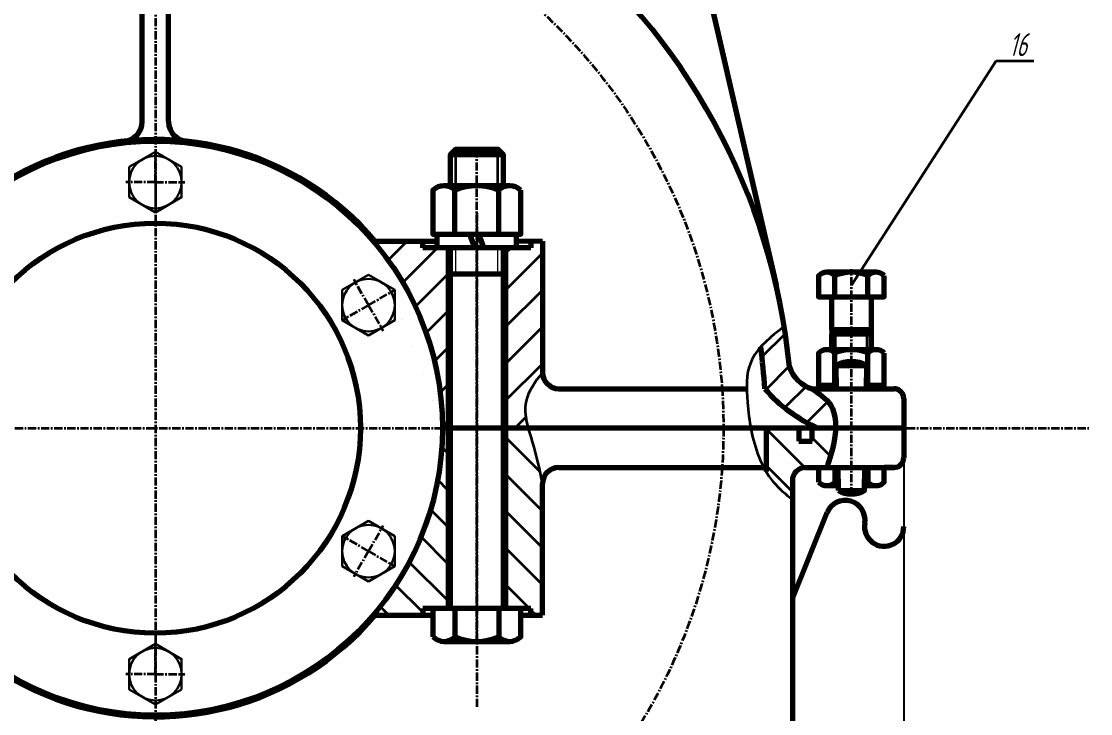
# Model space of a CAD drawing. Header units: millimetres. Extents: x 0 to 4732, y -441 to 1125.
# Drawn here: x 3585.8 to 3748.8, y 714.2 to 819.7 of the extents above; entities that cross this region are included whole.
import ezdxf
from ezdxf import colors
from ezdxf.entities.mleader import LeaderData, LeaderLine
from ezdxf.math import Vec2, Vec3

# ---------------------------------------------------------------- set-up
doc = ezdxf.new("R2010")
doc.units = ezdxf.units.MM
doc.linetypes.add('CENTER', pattern=[2, 1.25, -0.25, 0.25, -0.25])
for name, color, linetype, lineweight in [('0粗实线', 7, 'Continuous', 70), ('1', 1, 'CENTER', 35), ('标注', 6, 'Continuous', 35), ('箱体', 3, 'Continuous', 70)]:
    doc.layers.add(name, color=color, linetype=linetype, lineweight=lineweight)
for name, color, linetype in [('1剖面线', 7, 'Continuous'), ('紧固件', 2, 'Continuous'), ('轴承盖', 4, 'Continuous')]:
    doc.layers.add(name, color=color, linetype=linetype)
doc.styles.get("Standard").update_dxf_attribs({"font": 'arial.ttf'})
doc.styles.add('数字', font='isocp.shx', dxfattribs={"width": 0.7, "oblique": 15, "height": 3.5})
doc.styles.add('数字字母', font='isocp.shx', dxfattribs={"width": 0.7, "oblique": 15, "height": 3.5})
doc.dimstyles.new('ISO-25', dxfattribs={"dimtxt": 2.5, "dimasz": 2.5, "dimexe": 1.25, "dimexo": 0.625, "dimtad": 1, "dimtxsty": 'Standard', "dimcen": 2.5, "dimadec": 0, "dimazin": 0, "dimtfac": 1, "dimtmove": 0, "dimatfit": 3, "dimfxl": 1, "dimarcsym": 0})

# ---------------------------------------------------------------- blocks, each defined once
blk = doc.blocks.new('*U45')
at = {"layer": '紧固件', "lineweight": 30}
blk.add_lwpolyline([(0, 4.62), (-4, 2.31), (-4, -2.31), (0, -4.62), (4, -2.31), (4, 2.31)], close=True, dxfattribs=at)
blk.add_circle((0, 0), 4, dxfattribs=at)
blk = doc.blocks.new('*U46')
at = {"color": 0, "linetype": 'ByBlock', "lineweight": -2, "transparency": 16777216}
for p, rotation in [((914.8, 956.58), 60.00000000000001), ((882.33, 937.83), 120), ((882.33, 900.33), 180), ((947.28, 900.33), 299.9999999999999), ((914.8, 881.58), 240)]:
    blk.add_blockref('*U45', p, dxfattribs=dict(at, rotation=rotation))
blk.add_blockref('*U45', (947.28, 937.83), dxfattribs=at)
blk = doc.blocks.new('*D60')
at = {"layer": 'Defpoints', "color": 0, "lineweight": 15, "transparency": 16777216}
for p in [(3343.72, 757.75), (3720.31, 757.75), (3720.31, 702.27)]:
    blk.add_point(p, dxfattribs=at)
at = {"layer": '标注', "color": 0, "lineweight": -2, "transparency": 16777216}
for p, q in [((3343.72, 757.12), (3343.72, 701.02)), ((3720.31, 757.12), (3720.31, 701.02)), ((3346.22, 702.27), (3717.81, 702.27))]:
    blk.add_line(p, q, dxfattribs=at)
at = {"layer": '标注', "color": 0, "lineweight": 15, "transparency": 16777216}
for points in [[(3346.22, 702.69), (3346.22, 701.86), (3343.72, 702.27)], [(3717.81, 702.69), (3717.81, 701.86), (3720.31, 702.27)]]:
    blk.add_solid(points, dxfattribs=at)
at = {"layer": '标注', "color": 0, "lineweight": 35, "transparency": 16777216, "insert": (3532.01, 704.65), "char_height": 3.5, "attachment_point": 5, "style": '数字'}
blk.add_mtext('753', dxfattribs=at)
blk = doc.blocks.new('_None')

msp = doc.modelspace()

# ---------------------------------------------------------------- hatches: boundary and pattern name
at = {"layer": '1剖面线', "lineweight": 35}
h = msp.add_hatch(dxfattribs=at)
h.set_pattern_fill('ANSI31', color=0, scale=1.25)
h.set_pattern_definition([(45, (2691.4146, -161.3327), (-2.80633, 2.80633), [])])
h.paths.add_polyline_path([(3659.592, 785.248), (3659.592, 757.748), (3663.051, 757.748), (3663.041, 757.784), (3663.031, 757.82), (3663.021, 757.857), (3663.011, 757.893), (3663.002, 757.929), (3662.992, 757.966), (3662.983, 758.002), (3662.973, 758.038), (3662.964, 758.074), (3662.954, 758.111), (3662.945, 758.147), (3662.936, 758.183), (3662.927, 758.219), (3662.918, 758.255), (3662.909, 758.292), (3662.9, 758.328), (3662.891, 758.364), (3662.883, 758.4), (3662.874, 758.436), (3662.866, 758.473), (3662.857, 758.509), (3662.849, 758.545), (3662.841, 758.581), (3662.832, 758.617), (3662.824, 758.653), (3662.816, 758.689), (3662.809, 758.725), (3662.801, 758.761), (3662.793, 758.797), (3662.786, 758.833), (3662.778, 758.869), (3662.771, 758.905), (3662.764, 758.941), (3662.756, 758.977), (3662.749, 759.013), (3662.743, 759.049), (3662.736, 759.085), (3662.729, 759.121), (3662.723, 759.157), (3662.716, 759.193), (3662.71, 759.228), (3662.704, 759.264), (3662.698, 759.3), (3662.692, 759.336), (3662.686, 759.372), (3662.68, 759.407), (3662.675, 759.443), (3662.669, 759.479), (3662.664, 759.514), (3662.659, 759.55), (3662.654, 759.586), (3662.649, 759.621), (3662.644, 759.657), (3662.64, 759.692), (3662.635, 759.728), (3662.631, 759.763), (3662.627, 759.799), (3662.623, 759.834), (3662.619, 759.87), (3662.615, 759.905), (3662.612, 759.941), (3662.608, 759.976), (3662.605, 760.011), (3662.602, 760.047), (3662.599, 760.082), (3662.596, 760.117), (3662.594, 760.152), (3662.591, 760.188), (3662.589, 760.223), (3662.587, 760.258), (3662.585, 760.293), (3662.583, 760.328), (3662.582, 760.363), (3662.58, 760.398), (3662.579, 760.433), (3662.578, 760.468), (3662.577, 760.503), (3662.576, 760.538), (3662.576, 760.573), (3662.576, 760.608), (3662.575, 760.643), (3662.575, 760.677), (3662.576, 760.712), (3662.576, 760.747), (3662.577, 760.781), (3662.577, 760.816), (3662.578, 760.851), (3662.58, 760.885), (3662.581, 760.92), (3662.583, 760.954), (3662.584, 760.989), (3662.586, 761.023), (3662.589, 761.058), (3662.591, 761.092), (3662.594, 761.126), (3662.597, 761.16), (3662.6, 761.195), (3662.603, 761.229), (3662.606, 761.263), (3662.61, 761.297), (3662.614, 761.331), (3662.618, 761.365), (3662.622, 761.399), (3662.627, 761.433), (3662.632, 761.467), (3662.637, 761.501), (3662.642, 761.535), (3662.647, 761.569), (3662.653, 761.602), (3662.659, 761.636), (3662.665, 761.67), (3662.671, 761.703), (3662.678, 761.737), (3662.685, 761.771), (3662.692, 761.804), (3662.699, 761.838), (3662.707, 761.871), (3662.715, 761.904), (3662.723, 761.938), (3662.731, 761.971), (3662.739, 762.004), (3662.748, 762.037), (3662.757, 762.071), (3662.766, 762.104), (3662.775, 762.137), (3662.785, 762.17), (3662.794, 762.203), (3662.804, 762.236), (3662.814, 762.269), (3662.825, 762.302), (3662.835, 762.335), (3662.846, 762.367), (3662.857, 762.4), (3662.868, 762.433), (3662.879, 762.466), (3662.891, 762.498), (3662.903, 762.531), (3662.914, 762.564), (3662.927, 762.596), (3662.939, 762.629), (3662.951, 762.661), (3662.964, 762.694), (3662.977, 762.726), (3662.99, 762.759), (3663.003, 762.791), (3663.017, 762.823), (3663.03, 762.856), (3663.044, 762.888), (3663.058, 762.92), (3663.072, 762.952), (3663.086, 762.985), (3663.101, 763.017), (3663.115, 763.049), (3663.13, 763.081), (3663.145, 763.113), (3663.16, 763.145), (3663.175, 763.177), (3663.191, 763.209), (3663.206, 763.241), (3663.222, 763.273), (3663.238, 763.305), (3663.254, 763.337), (3663.27, 763.368), (3663.287, 763.4), (3663.303, 763.432), (3663.32, 763.464), (3663.336, 763.496), (3663.353, 763.527), (3663.37, 763.559), (3663.388, 763.591), (3663.405, 763.622), (3663.423, 763.654), (3663.44, 763.685), (3663.458, 763.717), (3663.476, 763.748), (3663.494, 763.78), (3663.512, 763.811), (3663.53, 763.843), (3663.549, 763.874), (3663.567, 763.906), (3663.586, 763.937), (3663.605, 763.968), (3663.624, 764), (3663.643, 764.031), (3663.662, 764.062), (3663.681, 764.094), (3663.7, 764.125), (3663.72, 764.156), (3663.739, 764.187), (3663.759, 764.218), (3663.779, 764.25), (3663.799, 764.281), (3663.819, 764.312), (3663.839, 764.343), (3663.859, 764.374), (3663.879, 764.405), (3663.9, 764.436), (3663.92, 764.467), (3663.941, 764.498), (3663.962, 764.529), (3663.982, 764.56), (3664.003, 764.591), (3664.024, 764.622), (3664.045, 764.653), (3664.066, 764.684), (3664.088, 764.715), (3664.109, 764.746), (3664.13, 764.777), (3664.152, 764.808), (3664.173, 764.838), (3664.195, 764.869), (3664.216, 764.9), (3664.238, 764.931), (3664.26, 764.962), (3664.282, 764.992), (3664.304, 765.023), (3664.326, 765.054), (3664.348, 765.085), (3664.37, 765.116), (3664.392, 765.146), (3664.414, 765.177), (3664.437, 765.208), (3664.459, 765.238), (3664.482, 765.269), (3664.504, 765.3), (3664.527, 765.33), (3664.549, 765.361), (3664.572, 765.392), (3664.594, 765.422), (3664.617, 765.453), (3664.64, 765.484), (3664.663, 765.514), (3664.685, 765.545), (3664.708, 765.575), (3664.731, 765.606), (3664.754, 765.637), (3664.777, 765.667), (3664.8, 765.698), (3664.823, 765.728), (3664.846, 765.759), (3664.869, 765.79), (3664.892, 765.82), (3664.915, 765.851), (3664.939, 765.881), (3664.962, 765.912), (3664.985, 765.942), (3665.008, 765.973), (3665.031, 766.003), (3665.054, 766.034), (3665.078, 766.065), (3665.101, 766.095), (3665.124, 766.126), (3665.147, 766.156), (3665.171, 766.187), (3665.194, 766.217), (3665.217, 766.248), (3665.217, 786.248), (3663.467, 786.248), (3663.467, 785.248)])
edge = h.paths.add_edge_path()
edge.add_line((3650.842, 757.748), (3650.842, 785.248))
edge.add_line((3650.842, 785.248), (3646.967, 785.248))
edge.add_line((3646.967, 785.248), (3646.967, 786.248))
edge.add_line((3646.967, 786.248), (3639.411, 786.248))
edge.add_arc((3606.217, 757.748), 43.75, 0, 40.6494, ccw=False)
edge.add_line((3649.967, 757.748), (3650.842, 757.748))
h = msp.add_hatch(dxfattribs=at)
h.set_pattern_fill('ANSI31', color=0, scale=1.25)
h.set_pattern_definition([(45, (1712.2453, 297.6012), (-2.80633, 2.80633), [])])
h.paths.add_polyline_path([(3697.074, 768.037), (3697.21, 768.315), (3697.196, 768.288), (3697.176, 768.249), (3697.157, 768.211), (3697.138, 768.172), (3697.119, 768.133), (3697.101, 768.094), (3697.082, 768.055)])
h.paths.add_polyline_path([(3697.882, 769.383), (3698.075, 769.635), (3698.051, 769.604), (3698.023, 769.569), (3697.996, 769.534), (3697.969, 769.499), (3697.943, 769.464), (3697.916, 769.429), (3697.89, 769.394)])
h.paths.add_polyline_path([(3696.472, 765.902), (3696.522, 766.221), (3696.522, 766.217), (3696.514, 766.173), (3696.507, 766.129), (3696.499, 766.084), (3696.492, 766.04), (3696.485, 765.996), (3696.479, 765.951), (3696.472, 765.907)])
h.paths.add_polyline_path([(3696.523, 766.222), (3696.584, 766.536), (3696.581, 766.523), (3696.572, 766.479), (3696.563, 766.436), (3696.554, 766.392), (3696.546, 766.348), (3696.538, 766.305), (3696.53, 766.261)])
h.paths.add_polyline_path([(3698.076, 769.636), (3698.28, 769.883), (3698.276, 769.879), (3698.247, 769.845), (3698.219, 769.811), (3698.19, 769.777), (3698.162, 769.742), (3698.134, 769.708), (3698.106, 769.673), (3698.078, 769.639)])
h.paths.add_polyline_path([(3697.697, 769.125), (3697.88, 769.381), (3697.863, 769.358), (3697.837, 769.323), (3697.812, 769.287), (3697.786, 769.252), (3697.761, 769.216), (3697.735, 769.18), (3697.71, 769.144)])
h.paths.add_polyline_path([(3696.431, 765.578), (3696.471, 765.9), (3696.466, 765.862), (3696.46, 765.817), (3696.454, 765.773), (3696.448, 765.728), (3696.443, 765.683), (3696.437, 765.638), (3696.432, 765.593)])
h.paths.add_polyline_path([(3696.584, 766.539), (3696.657, 766.847), (3696.651, 766.824), (3696.64, 766.781), (3696.63, 766.738), (3696.62, 766.695), (3696.61, 766.652), (3696.6, 766.609), (3696.59, 766.566)])
h.paths.add_polyline_path([(3698.281, 769.884), (3698.493, 770.127), (3698.482, 770.116), (3698.452, 770.082), (3698.423, 770.049), (3698.393, 770.015), (3698.364, 769.981), (3698.334, 769.947), (3698.305, 769.913)])
h.paths.add_polyline_path([(3697.523, 768.861), (3697.696, 769.122), (3697.686, 769.108), (3697.661, 769.072), (3697.637, 769.035), (3697.613, 768.999), (3697.589, 768.963), (3697.565, 768.926), (3697.541, 768.889)])
h.paths.add_polyline_path([(3696.399, 765.25), (3696.43, 765.575), (3696.427, 765.548), (3696.422, 765.503), (3696.418, 765.457), (3696.413, 765.412), (3696.409, 765.367), (3696.405, 765.321), (3696.401, 765.276)])
h.paths.add_polyline_path([(3696.657, 766.85), (3696.741, 767.153), (3696.732, 767.12), (3696.719, 767.078), (3696.707, 767.036), (3696.696, 766.994), (3696.684, 766.952), (3696.673, 766.909), (3696.662, 766.867)])
edge = h.paths.add_edge_path()
edge.add_arc((3606.217, 757.748), 93.103, 3.69497, 7.64158)
edge.add_line((3698.493, 770.128), (3698.513, 770.149))
edge.add_line((3698.513, 770.149), (3698.543, 770.183))
edge.add_line((3698.543, 770.183), (3698.573, 770.216))
edge.add_line((3698.573, 770.216), (3698.604, 770.249))
edge.add_line((3698.604, 770.249), (3698.635, 770.283))
edge.add_line((3698.635, 770.283), (3698.666, 770.316))
edge.add_line((3698.666, 770.316), (3698.697, 770.349))
edge.add_line((3698.697, 770.349), (3698.728, 770.382))
edge.add_line((3698.728, 770.382), (3698.759, 770.415))
edge.add_line((3698.759, 770.415), (3698.791, 770.447))
edge.add_line((3698.791, 770.447), (3698.822, 770.48))
edge.add_line((3698.822, 770.48), (3698.854, 770.513))
edge.add_line((3698.854, 770.513), (3698.886, 770.545))
edge.add_line((3698.886, 770.545), (3698.918, 770.578))
edge.add_line((3698.918, 770.578), (3698.951, 770.61))
edge.add_line((3698.951, 770.61), (3698.983, 770.643))
edge.add_line((3698.983, 770.643), (3699.015, 770.675))
edge.add_line((3699.015, 770.675), (3699.048, 770.708))
edge.add_line((3699.048, 770.708), (3699.081, 770.74))
edge.add_line((3699.081, 770.74), (3699.114, 770.772))
edge.add_line((3699.114, 770.772), (3699.147, 770.804))
edge.add_line((3699.147, 770.804), (3699.18, 770.836))
edge.add_line((3699.18, 770.836), (3699.213, 770.868))
edge.add_line((3699.213, 770.868), (3699.247, 770.9))
edge.add_line((3699.247, 770.9), (3699.28, 770.932))
edge.add_line((3699.28, 770.932), (3699.314, 770.964))
edge.add_line((3699.314, 770.964), (3699.348, 770.995))
edge.add_line((3699.348, 770.995), (3699.382, 771.027))
edge.add_line((3699.382, 771.027), (3699.416, 771.059))
edge.add_line((3699.416, 771.059), (3699.45, 771.09))
edge.add_line((3699.45, 771.09), (3699.484, 771.122))
edge.add_line((3699.484, 771.122), (3699.518, 771.153))
edge.add_line((3699.518, 771.153), (3699.553, 771.184))
edge.add_line((3699.553, 771.184), (3699.587, 771.216))
edge.add_line((3699.587, 771.216), (3699.622, 771.247))
edge.add_line((3699.622, 771.247), (3699.657, 771.278))
edge.add_line((3699.657, 771.278), (3699.692, 771.31))
edge.add_line((3699.692, 771.31), (3699.727, 771.341))
edge.add_line((3699.727, 771.341), (3699.762, 771.372))
edge.add_line((3699.762, 771.372), (3699.797, 771.403))
edge.add_line((3699.797, 771.403), (3699.832, 771.434))
edge.add_line((3699.832, 771.434), (3699.868, 771.465))
edge.add_line((3699.868, 771.465), (3699.903, 771.496))
edge.add_line((3699.903, 771.496), (3699.939, 771.527))
edge.add_line((3699.939, 771.527), (3699.975, 771.557))
edge.add_line((3699.975, 771.557), (3700.01, 771.588))
edge.add_line((3700.01, 771.588), (3700.046, 771.619))
edge.add_line((3700.046, 771.619), (3700.082, 771.65))
edge.add_line((3700.082, 771.65), (3700.118, 771.68))
edge.add_line((3700.118, 771.68), (3700.154, 771.711))
edge.add_line((3700.154, 771.711), (3700.19, 771.741))
edge.add_line((3700.19, 771.741), (3700.227, 771.772))
edge.add_line((3700.227, 771.772), (3700.263, 771.803))
edge.add_line((3700.263, 771.803), (3700.299, 771.833))
edge.add_line((3700.299, 771.833), (3700.336, 771.863))
edge.add_line((3700.336, 771.863), (3700.373, 771.894))
edge.add_line((3700.373, 771.894), (3700.409, 771.924))
edge.add_line((3700.409, 771.924), (3700.446, 771.954))
edge.add_line((3700.446, 771.954), (3700.483, 771.985))
edge.add_line((3700.483, 771.985), (3700.52, 772.015))
edge.add_line((3700.52, 772.015), (3700.556, 772.045))
edge.add_line((3700.556, 772.045), (3700.593, 772.075))
edge.add_line((3700.593, 772.075), (3700.63, 772.106))
edge.add_line((3700.63, 772.106), (3700.668, 772.136))
edge.add_line((3700.668, 772.136), (3700.705, 772.166))
edge.add_line((3700.705, 772.166), (3700.742, 772.196))
edge.add_line((3700.742, 772.196), (3700.779, 772.226))
edge.add_line((3700.779, 772.226), (3700.817, 772.256))
edge.add_line((3700.817, 772.256), (3700.854, 772.286))
edge.add_line((3700.854, 772.286), (3700.891, 772.316))
edge.add_line((3700.891, 772.316), (3700.929, 772.346))
edge.add_line((3700.929, 772.346), (3700.966, 772.376))
edge.add_line((3700.966, 772.376), (3701.004, 772.406))
edge.add_line((3701.004, 772.406), (3701.042, 772.436))
edge.add_line((3701.042, 772.436), (3701.079, 772.466))
edge.add_line((3701.079, 772.466), (3701.117, 772.495))
edge.add_line((3701.117, 772.495), (3701.155, 772.525))
edge.add_line((3701.155, 772.525), (3701.193, 772.555))
edge.add_line((3701.193, 772.555), (3701.23, 772.585))
edge.add_line((3701.23, 772.585), (3701.268, 772.615))
edge.add_line((3701.268, 772.615), (3701.306, 772.644))
edge.add_line((3701.306, 772.644), (3701.344, 772.674))
edge.add_line((3701.344, 772.674), (3701.382, 772.704))
edge.add_line((3701.382, 772.704), (3701.42, 772.733))
edge.add_line((3701.42, 772.733), (3701.458, 772.763))
edge.add_line((3701.458, 772.763), (3701.496, 772.793))
edge.add_line((3701.496, 772.793), (3701.534, 772.823))
edge.add_line((3701.534, 772.823), (3701.572, 772.852))
edge.add_line((3701.572, 772.852), (3701.61, 772.882))
edge.add_line((3701.61, 772.882), (3701.649, 772.911))
edge.add_line((3701.649, 772.911), (3701.687, 772.941))
edge.add_line((3701.687, 772.941), (3701.725, 772.971))
edge.add_line((3701.725, 772.971), (3701.763, 773))
edge.add_line((3701.763, 773), (3701.801, 773.03))
edge.add_line((3701.801, 773.03), (3701.839, 773.06))
edge.add_line((3701.839, 773.06), (3701.878, 773.089))
edge.add_line((3701.878, 773.089), (3701.916, 773.119))
edge.add_line((3701.916, 773.119), (3701.954, 773.148))
edge.add_line((3701.954, 773.148), (3701.992, 773.178))
edge.add_line((3701.992, 773.178), (3702.031, 773.208))
edge.add_line((3702.031, 773.208), (3702.069, 773.237))
edge.add_arc((3606.217, 757.748), 97.095, 5.533, 9.17955, ccw=False)
edge.add_arc((3707.744, 768.672), 5.128, 197.73783, 253.78516)
edge.add_line((3706.312, 763.748), (3706.338, 763.731))
edge.add_line((3706.338, 763.731), (3706.363, 763.714))
edge.add_line((3706.363, 763.714), (3706.388, 763.697))
edge.add_line((3706.388, 763.697), (3706.413, 763.681))
edge.add_line((3706.413, 763.681), (3706.439, 763.664))
edge.add_line((3706.439, 763.664), (3706.464, 763.647))
edge.add_line((3706.464, 763.647), (3706.489, 763.63))
edge.add_line((3706.489, 763.63), (3706.514, 763.614))
edge.add_line((3706.514, 763.614), (3706.539, 763.597))
edge.add_line((3706.539, 763.597), (3706.565, 763.58))
edge.add_line((3706.565, 763.58), (3706.59, 763.563))
edge.add_line((3706.59, 763.563), (3706.615, 763.546))
edge.add_line((3706.615, 763.546), (3706.64, 763.53))
edge.add_line((3706.64, 763.53), (3706.665, 763.513))
edge.add_line((3706.665, 763.513), (3706.691, 763.496))
edge.add_line((3706.691, 763.496), (3706.716, 763.479))
edge.add_line((3706.716, 763.479), (3706.741, 763.462))
edge.add_line((3706.741, 763.462), (3706.766, 763.445))
edge.add_line((3706.766, 763.445), (3706.791, 763.428))
edge.add_line((3706.791, 763.428), (3706.816, 763.411))
edge.add_line((3706.816, 763.411), (3706.841, 763.395))
edge.add_line((3706.841, 763.395), (3706.866, 763.378))
edge.add_line((3706.866, 763.378), (3706.891, 763.361))
edge.add_line((3706.891, 763.361), (3706.916, 763.344))
edge.add_line((3706.916, 763.344), (3706.941, 763.327))
edge.add_line((3706.941, 763.327), (3706.965, 763.31))
edge.add_line((3706.965, 763.31), (3706.99, 763.293))
edge.add_line((3706.99, 763.293), (3707.015, 763.276))
edge.add_line((3707.015, 763.276), (3707.04, 763.258))
edge.add_line((3707.04, 763.258), (3707.065, 763.241))
edge.add_line((3707.065, 763.241), (3707.089, 763.224))
edge.add_line((3707.089, 763.224), (3707.114, 763.207))
edge.add_line((3707.114, 763.207), (3707.138, 763.19))
edge.add_line((3707.138, 763.19), (3707.163, 763.173))
edge.add_line((3707.163, 763.173), (3707.188, 763.155))
edge.add_line((3707.188, 763.155), (3707.212, 763.138))
edge.add_line((3707.212, 763.138), (3707.236, 763.121))
edge.add_line((3707.236, 763.121), (3707.261, 763.104))
edge.add_line((3707.261, 763.104), (3707.285, 763.086))
edge.add_line((3707.285, 763.086), (3707.309, 763.069))
edge.add_line((3707.309, 763.069), (3707.334, 763.051))
edge.add_line((3707.334, 763.051), (3707.358, 763.034))
edge.add_line((3707.358, 763.034), (3707.382, 763.016))
edge.add_line((3707.382, 763.016), (3707.406, 762.999))
edge.add_line((3707.406, 762.999), (3707.43, 762.981))
edge.add_line((3707.43, 762.981), (3707.454, 762.964))
edge.add_line((3707.454, 762.964), (3707.478, 762.946))
edge.add_line((3707.478, 762.946), (3707.502, 762.928))
edge.add_line((3707.502, 762.928), (3707.526, 762.911))
edge.add_line((3707.526, 762.911), (3707.549, 762.893))
edge.add_line((3707.549, 762.893), (3707.573, 762.875))
edge.add_line((3707.573, 762.875), (3707.597, 762.857))
edge.add_line((3707.597, 762.857), (3707.62, 762.84))
edge.add_line((3707.62, 762.84), (3707.644, 762.822))
edge.add_line((3707.644, 762.822), (3707.667, 762.804))
edge.add_line((3707.667, 762.804), (3707.69, 762.786))
edge.add_line((3707.69, 762.786), (3707.714, 762.768))
edge.add_line((3707.714, 762.768), (3707.737, 762.75))
edge.add_line((3707.737, 762.75), (3707.76, 762.731))
edge.add_line((3707.76, 762.731), (3707.783, 762.713))
edge.add_line((3707.783, 762.713), (3707.806, 762.695))
edge.add_line((3707.806, 762.695), (3707.829, 762.677))
edge.add_line((3707.829, 762.677), (3707.852, 762.658))
edge.add_line((3707.852, 762.658), (3707.874, 762.64))
edge.add_line((3707.874, 762.64), (3707.897, 762.622))
edge.add_line((3707.897, 762.622), (3707.92, 762.603))
edge.add_line((3707.92, 762.603), (3707.942, 762.585))
edge.add_line((3707.942, 762.585), (3707.964, 762.566))
edge.add_line((3707.964, 762.566), (3707.987, 762.547))
edge.add_line((3707.987, 762.547), (3708.009, 762.529))
edge.add_line((3708.009, 762.529), (3708.031, 762.51))
edge.add_line((3708.031, 762.51), (3708.053, 762.491))
edge.add_line((3708.053, 762.491), (3708.075, 762.472))
edge.add_line((3708.075, 762.472), (3708.097, 762.453))
edge.add_line((3708.097, 762.453), (3708.119, 762.434))
edge.add_line((3708.119, 762.434), (3708.14, 762.415))
edge.add_line((3708.14, 762.415), (3708.162, 762.396))
edge.add_line((3708.162, 762.396), (3708.184, 762.377))
edge.add_line((3708.184, 762.377), (3708.205, 762.358))
edge.add_line((3708.205, 762.358), (3708.226, 762.339))
edge.add_line((3708.226, 762.339), (3708.247, 762.319))
edge.add_line((3708.247, 762.319), (3708.269, 762.3))
edge.add_line((3708.269, 762.3), (3708.29, 762.28))
edge.add_line((3708.29, 762.28), (3708.31, 762.261))
edge.add_line((3708.31, 762.261), (3708.331, 762.241))
edge.add_line((3708.331, 762.241), (3708.352, 762.221))
edge.add_line((3708.352, 762.221), (3708.372, 762.202))
edge.add_line((3708.372, 762.202), (3708.393, 762.182))
edge.add_line((3708.393, 762.182), (3708.413, 762.162))
edge.add_line((3708.413, 762.162), (3708.434, 762.142))
edge.add_line((3708.434, 762.142), (3708.454, 762.122))
edge.add_line((3708.454, 762.122), (3708.474, 762.102))
edge.add_line((3708.474, 762.102), (3708.494, 762.082))
edge.add_line((3708.494, 762.082), (3708.513, 762.061))
edge.add_line((3708.513, 762.061), (3708.533, 762.041))
edge.add_line((3708.533, 762.041), (3708.553, 762.021))
edge.add_line((3708.553, 762.021), (3708.572, 762))
edge.add_line((3708.572, 762), (3708.591, 761.98))
edge.add_line((3708.591, 761.98), (3708.61, 761.959))
edge.add_line((3708.61, 761.959), (3708.629, 761.938))
edge.add_line((3708.629, 761.938), (3708.648, 761.917))
edge.add_line((3708.648, 761.917), (3708.667, 761.897))
edge.add_line((3708.667, 761.897), (3708.686, 761.876))
edge.add_line((3708.686, 761.876), (3708.704, 761.855))
edge.add_line((3708.704, 761.855), (3708.723, 761.833))
edge.add_line((3708.723, 761.833), (3708.741, 761.812))
edge.add_line((3708.741, 761.812), (3708.759, 761.791))
edge.add_line((3708.759, 761.791), (3708.777, 761.769))
edge.add_line((3708.777, 761.769), (3708.795, 761.748))
edge.add_line((3708.795, 761.748), (3708.813, 761.726))
edge.add_line((3708.813, 761.726), (3708.83, 761.705))
edge.add_line((3708.83, 761.705), (3708.848, 761.683))
edge.add_line((3708.848, 761.683), (3708.865, 761.661))
edge.add_line((3708.865, 761.661), (3708.882, 761.639))
edge.add_line((3708.882, 761.639), (3708.899, 761.617))
edge.add_line((3708.899, 761.617), (3708.916, 761.595))
edge.add_line((3708.916, 761.595), (3708.933, 761.573))
edge.add_line((3708.933, 761.573), (3708.95, 761.551))
edge.add_line((3708.95, 761.551), (3708.966, 761.528))
edge.add_line((3708.966, 761.528), (3708.982, 761.506))
edge.add_line((3708.982, 761.506), (3708.999, 761.483))
edge.add_line((3708.999, 761.483), (3709.015, 761.461))
edge.add_line((3709.015, 761.461), (3709.03, 761.438))
edge.add_line((3709.03, 761.438), (3709.046, 761.415))
edge.add_line((3709.046, 761.415), (3709.062, 761.392))
edge.add_line((3709.062, 761.392), (3709.077, 761.369))
edge.add_line((3709.077, 761.369), (3709.092, 761.346))
edge.add_line((3709.092, 761.346), (3709.107, 761.323))
edge.add_line((3709.107, 761.323), (3709.122, 761.299))
edge.add_line((3709.122, 761.299), (3709.137, 761.276))
edge.add_line((3709.137, 761.276), (3709.152, 761.252))
edge.add_line((3709.152, 761.252), (3709.166, 761.228))
edge.add_line((3709.166, 761.228), (3709.18, 761.205))
edge.add_line((3709.18, 761.205), (3709.194, 761.181))
edge.add_line((3709.194, 761.181), (3709.208, 761.157))
edge.add_line((3709.208, 761.157), (3709.222, 761.133))
edge.add_line((3709.222, 761.133), (3709.236, 761.109))
edge.add_line((3709.236, 761.109), (3709.249, 761.084))
edge.add_line((3709.249, 761.084), (3709.263, 761.06))
edge.add_line((3709.263, 761.06), (3709.276, 761.035))
edge.add_line((3709.276, 761.035), (3709.289, 761.011))
edge.add_line((3709.289, 761.011), (3709.302, 760.986))
edge.add_line((3709.302, 760.986), (3709.314, 760.962))
edge.add_line((3709.314, 760.962), (3709.327, 760.937))
edge.add_line((3709.327, 760.937), (3709.339, 760.912))
edge.add_line((3709.339, 760.912), (3709.351, 760.887))
edge.add_line((3709.351, 760.887), (3709.364, 760.862))
edge.add_line((3709.364, 760.862), (3709.375, 760.836))
edge.add_line((3709.375, 760.836), (3709.387, 760.811))
edge.add_line((3709.387, 760.811), (3709.399, 760.786))
edge.add_line((3709.399, 760.786), (3709.41, 760.76))
edge.add_line((3709.41, 760.76), (3709.422, 760.735))
edge.add_line((3709.422, 760.735), (3709.433, 760.709))
edge.add_line((3709.433, 760.709), (3709.444, 760.683))
edge.add_line((3709.444, 760.683), (3709.455, 760.658))
edge.add_line((3709.455, 760.658), (3709.466, 760.632))
edge.add_line((3709.466, 760.632), (3709.476, 760.606))
edge.add_line((3709.476, 760.606), (3709.487, 760.58))
edge.add_line((3709.487, 760.58), (3709.497, 760.554))
edge.add_line((3709.497, 760.554), (3709.507, 760.527))
edge.add_line((3709.507, 760.527), (3709.517, 760.501))
edge.add_line((3709.517, 760.501), (3709.527, 760.475))
edge.add_line((3709.527, 760.475), (3709.537, 760.448))
edge.add_line((3709.537, 760.448), (3709.547, 760.422))
edge.add_line((3709.547, 760.422), (3709.556, 760.395))
edge.add_line((3709.556, 760.395), (3709.565, 760.369))
edge.add_line((3709.565, 760.369), (3709.575, 760.342))
edge.add_line((3709.575, 760.342), (3709.584, 760.315))
edge.add_line((3709.584, 760.315), (3709.592, 760.288))
edge.add_line((3709.592, 760.288), (3709.601, 760.261))
edge.add_line((3709.601, 760.261), (3709.61, 760.234))
edge.add_line((3709.61, 760.234), (3709.618, 760.207))
edge.add_line((3709.618, 760.207), (3709.627, 760.18))
edge.add_line((3709.627, 760.18), (3709.635, 760.152))
edge.add_line((3709.635, 760.152), (3709.643, 760.125))
edge.add_line((3709.643, 760.125), (3709.651, 760.098))
edge.add_line((3709.651, 760.098), (3709.659, 760.07))
edge.add_line((3709.659, 760.07), (3709.667, 760.043))
edge.add_line((3709.667, 760.043), (3709.674, 760.015))
edge.add_line((3709.674, 760.015), (3709.682, 759.987))
edge.add_line((3709.682, 759.987), (3709.689, 759.96))
edge.add_line((3709.689, 759.96), (3709.696, 759.932))
edge.add_line((3709.696, 759.932), (3709.703, 759.904))
edge.add_line((3709.703, 759.904), (3709.71, 759.876))
edge.add_line((3709.71, 759.876), (3709.717, 759.848))
edge.add_line((3709.717, 759.848), (3709.723, 759.82))
edge.add_line((3709.723, 759.82), (3709.73, 759.792))
edge.add_line((3709.73, 759.792), (3709.736, 759.764))
edge.add_line((3709.736, 759.764), (3709.743, 759.736))
edge.add_line((3709.743, 759.736), (3709.749, 759.707))
edge.add_line((3709.749, 759.707), (3709.755, 759.679))
edge.add_line((3709.755, 759.679), (3709.761, 759.651))
edge.add_line((3709.761, 759.651), (3709.766, 759.622))
edge.add_line((3709.766, 759.622), (3709.772, 759.594))
edge.add_line((3709.772, 759.594), (3709.778, 759.565))
edge.add_line((3709.778, 759.565), (3709.783, 759.536))
edge.add_line((3709.783, 759.536), (3709.788, 759.508))
edge.add_line((3709.788, 759.508), (3709.793, 759.479))
edge.add_line((3709.793, 759.479), (3709.798, 759.45))
edge.add_line((3709.798, 759.45), (3709.803, 759.421))
edge.add_line((3709.803, 759.421), (3709.808, 759.393))
edge.add_line((3709.808, 759.393), (3709.813, 759.364))
edge.add_line((3709.813, 759.364), (3709.817, 759.335))
edge.add_line((3709.817, 759.335), (3709.822, 759.306))
edge.add_line((3709.822, 759.306), (3709.826, 759.277))
edge.add_line((3709.826, 759.277), (3709.83, 759.247))
edge.add_line((3709.83, 759.247), (3709.834, 759.218))
edge.add_line((3709.834, 759.218), (3709.838, 759.189))
edge.add_line((3709.838, 759.189), (3709.842, 759.16))
edge.add_line((3709.842, 759.16), (3709.846, 759.13))
edge.add_line((3709.846, 759.13), (3709.85, 759.101))
edge.add_line((3709.85, 759.101), (3709.853, 759.072))
edge.add_line((3709.853, 759.072), (3709.856, 759.042))
edge.add_line((3709.856, 759.042), (3709.86, 759.013))
edge.add_line((3709.86, 759.013), (3709.863, 758.983))
edge.add_line((3709.863, 758.983), (3709.866, 758.954))
edge.add_line((3709.866, 758.954), (3709.869, 758.924))
edge.add_line((3709.869, 758.924), (3709.872, 758.895))
edge.add_line((3709.872, 758.895), (3709.874, 758.865))
edge.add_line((3709.874, 758.865), (3709.877, 758.835))
edge.add_line((3709.877, 758.835), (3709.88, 758.805))
edge.add_line((3709.88, 758.805), (3709.882, 758.776))
edge.add_line((3709.882, 758.776), (3709.884, 758.746))
edge.add_line((3709.884, 758.746), (3709.886, 758.716))
edge.add_line((3709.886, 758.716), (3709.889, 758.686))
edge.add_line((3709.889, 758.686), (3709.891, 758.656))
edge.add_line((3709.891, 758.656), (3709.892, 758.626))
edge.add_line((3709.892, 758.626), (3709.894, 758.596))
edge.add_line((3709.894, 758.596), (3709.896, 758.566))
edge.add_line((3709.896, 758.566), (3709.897, 758.536))
edge.add_line((3709.897, 758.536), (3709.899, 758.506))
edge.add_line((3709.899, 758.506), (3709.9, 758.476))
edge.add_line((3709.9, 758.476), (3709.901, 758.446))
edge.add_line((3709.901, 758.446), (3709.903, 758.416))
edge.add_line((3709.903, 758.416), (3709.904, 758.386))
edge.add_line((3709.904, 758.386), (3709.905, 758.356))
edge.add_line((3709.905, 758.356), (3709.905, 758.325))
edge.add_line((3709.905, 758.325), (3709.906, 758.295))
edge.add_line((3709.906, 758.295), (3709.907, 758.265))
edge.add_line((3709.907, 758.265), (3709.907, 758.235))
edge.add_line((3709.907, 758.235), (3709.908, 758.204))
edge.add_line((3709.908, 758.204), (3709.908, 758.174))
edge.add_line((3709.908, 758.174), (3709.909, 758.144))
edge.add_line((3709.909, 758.144), (3709.909, 758.113))
edge.add_line((3709.909, 758.113), (3709.909, 758.083))
edge.add_line((3709.909, 758.083), (3709.909, 758.052))
edge.add_line((3709.909, 758.052), (3709.909, 758.022))
edge.add_line((3709.909, 758.022), (3709.909, 757.992))
edge.add_line((3709.909, 757.992), (3709.908, 757.961))
edge.add_line((3709.908, 757.961), (3709.908, 757.931))
edge.add_line((3709.908, 757.931), (3709.907, 757.9))
edge.add_line((3709.907, 757.9), (3709.907, 757.87))
edge.add_line((3709.907, 757.87), (3709.906, 757.839))
edge.add_line((3709.906, 757.839), (3709.905, 757.809))
edge.add_line((3709.905, 757.809), (3709.905, 757.778))
edge.add_line((3709.905, 757.778), (3709.904, 757.748))
edge.add_line((3709.904, 757.748), (3707.312, 757.748))
edge.add_arc((3716.027, 778.22), 22.25, 220.57502, 246.94231, ccw=False)
h.paths.add_polyline_path([(3697.361, 768.591), (3697.522, 768.859), (3697.518, 768.853), (3697.495, 768.816), (3697.472, 768.779), (3697.45, 768.742), (3697.427, 768.704), (3697.405, 768.667), (3697.383, 768.63), (3697.361, 768.592)])
h.paths.add_polyline_path([(3696.376, 764.919), (3696.399, 765.247), (3696.397, 765.23), (3696.393, 765.185), (3696.39, 765.139), (3696.387, 765.093), (3696.384, 765.047), (3696.381, 765.002), (3696.378, 764.956)])
h.paths.add_polyline_path([(3696.742, 767.155), (3696.839, 767.454), (3696.838, 767.453), (3696.824, 767.412), (3696.81, 767.37), (3696.796, 767.329), (3696.783, 767.287), (3696.77, 767.246), (3696.757, 767.204), (3696.744, 767.162)])
h.paths.add_polyline_path([(3696.354, 763.748), (3696.352, 763.909), (3696.352, 763.888), (3696.352, 763.841), (3696.353, 763.795), (3696.353, 763.748)])
h.paths.add_polyline_path([(3697.211, 768.317), (3697.361, 768.591), (3697.34, 768.555), (3697.319, 768.517), (3697.298, 768.479), (3697.277, 768.441), (3697.256, 768.403), (3697.236, 768.365), (3697.216, 768.326)])
h.paths.add_polyline_path([(3696.36, 764.585), (3696.375, 764.917), (3696.375, 764.91), (3696.372, 764.864), (3696.37, 764.818), (3696.368, 764.772), (3696.366, 764.726), (3696.364, 764.679), (3696.362, 764.633), (3696.36, 764.587)])
h.paths.add_polyline_path([(3696.839, 767.454), (3696.949, 767.747), (3696.945, 767.737), (3696.929, 767.697), (3696.913, 767.656), (3696.898, 767.616), (3696.882, 767.575), (3696.868, 767.535), (3696.853, 767.494)])
h.paths.add_polyline_path([(3696.352, 763.912), (3696.353, 764.247), (3696.352, 764.215), (3696.352, 764.169), (3696.351, 764.122), (3696.351, 764.075), (3696.351, 764.029), (3696.351, 763.982), (3696.351, 763.935)])
h.paths.add_polyline_path([(3696.95, 767.749), (3697.073, 768.034), (3697.064, 768.016), (3697.046, 767.976), (3697.029, 767.937), (3697.012, 767.897), (3696.994, 767.857), (3696.978, 767.817), (3696.961, 767.777)])
h.paths.add_polyline_path([(3696.353, 764.25), (3696.36, 764.584), (3696.359, 764.541), (3696.358, 764.494), (3696.356, 764.448), (3696.355, 764.401), (3696.354, 764.355), (3696.353, 764.308), (3696.353, 764.262)])
h = msp.add_hatch(dxfattribs=at)
h.set_pattern_fill('ANSI31', color=0, scale=1.25, angle=90)
h.set_pattern_definition([(135, (2691.4146, -161.3327), (-2.80633, -2.80633), [])])
edge = h.paths.add_edge_path()
edge.add_line((3650.842, 730.248), (3650.842, 757.748))
edge.add_line((3650.842, 757.748), (3649.967, 757.748))
edge.add_arc((3606.217, 757.748), 43.75, -40.6494, 0, ccw=False)
edge.add_line((3639.411, 729.248), (3646.967, 729.248))
edge.add_line((3646.967, 729.248), (3646.967, 730.248))
edge.add_line((3646.967, 730.248), (3650.842, 730.248))
h.paths.add_polyline_path([(3659.592, 757.748), (3659.592, 730.248), (3663.467, 730.248), (3663.467, 729.248), (3665.217, 729.248), (3665.217, 749.248), (3665.21, 749.28), (3665.203, 749.313), (3665.196, 749.345), (3665.189, 749.378), (3665.182, 749.41), (3665.175, 749.443), (3665.168, 749.475), (3665.161, 749.508), (3665.154, 749.54), (3665.147, 749.573), (3665.14, 749.606), (3665.133, 749.638), (3665.126, 749.671), (3665.119, 749.703), (3665.112, 749.736), (3665.105, 749.768), (3665.098, 749.801), (3665.091, 749.833), (3665.084, 749.866), (3665.077, 749.898), (3665.07, 749.931), (3665.063, 749.963), (3665.056, 749.996), (3665.049, 750.029), (3665.042, 750.061), (3665.035, 750.094), (3665.028, 750.126), (3665.021, 750.159), (3665.014, 750.191), (3665.007, 750.224), (3665, 750.256), (3664.993, 750.289), (3664.986, 750.322), (3664.979, 750.354), (3664.972, 750.387), (3664.965, 750.419), (3664.957, 750.452), (3664.95, 750.484), (3664.943, 750.517), (3664.936, 750.55), (3664.929, 750.582), (3664.922, 750.615), (3664.915, 750.647), (3664.908, 750.68), (3664.901, 750.712), (3664.893, 750.745), (3664.886, 750.778), (3664.879, 750.81), (3664.872, 750.843), (3664.865, 750.875), (3664.858, 750.908), (3664.85, 750.941), (3664.843, 750.973), (3664.836, 751.006), (3664.829, 751.039), (3664.821, 751.071), (3664.814, 751.104), (3664.807, 751.136), (3664.8, 751.169), (3664.792, 751.202), (3664.785, 751.234), (3664.778, 751.267), (3664.771, 751.3), (3664.763, 751.332), (3664.756, 751.365), (3664.749, 751.398), (3664.741, 751.43), (3664.734, 751.463), (3664.727, 751.496), (3664.719, 751.528), (3664.712, 751.561), (3664.705, 751.594), (3664.697, 751.627), (3664.69, 751.659), (3664.682, 751.692), (3664.675, 751.725), (3664.667, 751.757), (3664.66, 751.79), (3664.653, 751.823), (3664.645, 751.856), (3664.638, 751.888), (3664.63, 751.921), (3664.623, 751.954), (3664.615, 751.987), (3664.607, 752.019), (3664.6, 752.052), (3664.592, 752.085), (3664.585, 752.118), (3664.577, 752.15), (3664.57, 752.183), (3664.562, 752.216), (3664.554, 752.249), (3664.547, 752.282), (3664.539, 752.314), (3664.531, 752.347), (3664.524, 752.38), (3664.516, 752.413), (3664.508, 752.446), (3664.5, 752.479), (3664.493, 752.512), (3664.485, 752.544), (3664.477, 752.577), (3664.469, 752.61), (3664.462, 752.643), (3664.454, 752.676), (3664.446, 752.709), (3664.438, 752.742), (3664.43, 752.775), (3664.422, 752.808), (3664.414, 752.84), (3664.406, 752.873), (3664.398, 752.906), (3664.39, 752.939), (3664.382, 752.972), (3664.374, 753.005), (3664.366, 753.038), (3664.358, 753.071), (3664.35, 753.104), (3664.342, 753.137), (3664.334, 753.17), (3664.326, 753.203), (3664.318, 753.236), (3664.31, 753.269), (3664.302, 753.302), (3664.293, 753.335), (3664.285, 753.368), (3664.277, 753.401), (3664.269, 753.434), (3664.26, 753.468), (3664.252, 753.501), (3664.244, 753.534), (3664.235, 753.567), (3664.227, 753.6), (3664.219, 753.633), (3664.21, 753.666), (3664.202, 753.699), (3664.194, 753.732), (3664.185, 753.766), (3664.177, 753.799), (3664.168, 753.832), (3664.16, 753.865), (3664.151, 753.898), (3664.142, 753.932), (3664.134, 753.965), (3664.125, 753.998), (3664.117, 754.031), (3664.108, 754.064), (3664.099, 754.098), (3664.091, 754.131), (3664.082, 754.164), (3664.073, 754.198), (3664.064, 754.231), (3664.056, 754.264), (3664.047, 754.297), (3664.038, 754.331), (3664.029, 754.364), (3664.02, 754.397), (3664.011, 754.431), (3664.002, 754.464), (3663.993, 754.498), (3663.984, 754.531), (3663.975, 754.564), (3663.966, 754.598), (3663.957, 754.631), (3663.948, 754.665), (3663.939, 754.698), (3663.93, 754.731), (3663.921, 754.765), (3663.912, 754.798), (3663.902, 754.832), (3663.893, 754.865), (3663.884, 754.899), (3663.875, 754.932), (3663.865, 754.966), (3663.856, 755), (3663.846, 755.033), (3663.837, 755.067), (3663.828, 755.1), (3663.818, 755.134), (3663.809, 755.167), (3663.799, 755.201), (3663.79, 755.235), (3663.78, 755.268), (3663.77, 755.302), (3663.761, 755.336), (3663.751, 755.369), (3663.741, 755.403), (3663.732, 755.437), (3663.722, 755.47), (3663.712, 755.504), (3663.702, 755.538), (3663.693, 755.572), (3663.683, 755.605), (3663.673, 755.639), (3663.663, 755.673), (3663.653, 755.707), (3663.643, 755.741), (3663.633, 755.774), (3663.623, 755.808), (3663.613, 755.842), (3663.603, 755.876), (3663.593, 755.91), (3663.583, 755.944), (3663.572, 755.978), (3663.562, 756.011), (3663.552, 756.045), (3663.542, 756.079), (3663.532, 756.113), (3663.521, 756.147), (3663.511, 756.181), (3663.501, 756.215), (3663.491, 756.249), (3663.48, 756.283), (3663.47, 756.317), (3663.46, 756.351), (3663.45, 756.385), (3663.439, 756.419), (3663.429, 756.453), (3663.419, 756.487), (3663.409, 756.521), (3663.398, 756.555), (3663.388, 756.589), (3663.378, 756.623), (3663.367, 756.657), (3663.357, 756.691), (3663.347, 756.725), (3663.337, 756.759), (3663.326, 756.793), (3663.316, 756.828), (3663.306, 756.862), (3663.296, 756.896), (3663.286, 756.93), (3663.276, 756.964), (3663.266, 756.998), (3663.255, 757.032), (3663.245, 757.066), (3663.235, 757.1), (3663.225, 757.134), (3663.215, 757.168), (3663.205, 757.202), (3663.195, 757.237), (3663.185, 757.271), (3663.176, 757.305), (3663.166, 757.339), (3663.156, 757.373), (3663.146, 757.407), (3663.136, 757.441), (3663.127, 757.475), (3663.117, 757.509), (3663.107, 757.543), (3663.098, 757.577), (3663.088, 757.611), (3663.079, 757.646), (3663.069, 757.68), (3663.06, 757.714), (3663.051, 757.748)])
h = msp.add_hatch(dxfattribs=at)
h.set_pattern_fill('ANSI31', color=0, scale=1.25, angle=90)
h.set_pattern_definition([(135, (1712.2453, 297.6012), (-2.80633, -2.80633), [])])
edge = h.paths.add_edge_path()
edge.add_spline(control_points=[(3708.544, 751.748), (3708.985, 753.056), (3709.62, 754.938), (3709.883, 757.096), (3709.904, 757.748)], knot_values=[14.7974538, 14.7974538, 14.7974538, 14.7974538, 23.2262546, 26.9295893, 26.9295893, 26.9295893, 26.9295893], degree=3, periodic=0)
edge.add_line((3709.904, 757.748), (3706.312, 757.748))
edge.add_line((3706.312, 757.748), (3706.312, 755.748))
edge.add_line((3706.312, 755.748), (3704.312, 755.748))
edge.add_line((3704.312, 755.748), (3704.312, 757.748))
edge.add_line((3704.312, 757.748), (3703.312, 757.748))
edge.add_line((3703.312, 757.748), (3699.312, 757.748))
edge.add_line((3699.312, 757.748), (3699.312, 751.124))
edge.add_spline(control_points=[(3699.312, 751.124), (3699.636, 750.575), (3700.751, 748.954), (3702.278, 747.703), (3703.312, 746.856)], knot_values=[49.1420789, 49.1420789, 49.1420789, 49.1420789, 52.9406996, 60.8984081, 60.8984081, 60.8984081, 60.8984081], degree=3, periodic=0)
edge.add_line((3703.312, 746.856), (3703.312, 751.748))
edge.add_line((3703.312, 751.748), (3708.544, 751.748))

# ---------------------------------------------------------------- linework, layer by layer
at = {"color": 0, "linetype": 'CENTER', "lineweight": 35}
msp.add_circle((3606.217, 757.748), 86.595, dxfattribs=at)
at = {"layer": '0粗实线', "color": 0}
for p, q in [((3709.904, 757.748), (3649.967, 757.748)), ((3720.312, 757.748), (3709.904, 757.748))]:
    msp.add_line(p, q, dxfattribs=at)
at = {"layer": '0粗实线', "color": 0, "lineweight": 0}
for p, q in [((3703.312, 757.748), (3699.312, 757.748)), ((3706.312, 757.748), (3707.312, 757.748)), ((3707.312, 757.748), (3709.904, 757.748))]:
    msp.add_line(p, q, dxfattribs=at)
at = {"layer": '0粗实线', "color": 0, "lineweight": 70}
for p, q in [((3699.312, 757.748), (3699.312, 751.124)), ((3704.312, 757.748), (3704.312, 755.748)), ((3706.312, 755.748), (3706.312, 757.748)), ((3704.312, 755.748), (3706.312, 755.748))]:
    msp.add_line(p, q, dxfattribs=at)
for centre, radius, start, end in [((3707.744, 768.672), 5.128, 197.73783, 253.78516), ((3716.027, 778.22), 22.25, 220.57502, 246.94231), ((3705.312, 749.748), 2, 90, 180)]:
    msp.add_arc(centre, radius, start, end, dxfattribs=at)
at = {"layer": '1', "color": 0, "lineweight": 35}
for p, q in [((3606.217, 860.248), (3606.217, 640.248)), ((3655.217, 724.998), (3655.217, 800.498)), ((3606.217, 795.248), (3606.217, 799.748)), ((3606.217, 795.248), (3601.717, 795.248)), ((3606.217, 795.248), (3610.717, 795.248)), ((3606.217, 795.248), (3606.217, 790.748)), ((3655.217, 790.498), (3655.217, 714.998)), ((3712.312, 747.498), (3712.312, 781.998)), ((3638.693, 776.498), (3636.443, 780.395)), ((3638.693, 776.498), (3642.59, 778.748)), ((3638.693, 776.498), (3634.796, 774.248)), ((3638.693, 776.498), (3640.943, 772.601)), ((3318.784, 757.748), (3748.784, 757.748)), ((3638.693, 738.998), (3640.943, 742.895)), ((3638.693, 738.998), (3634.796, 741.248)), ((3638.693, 738.998), (3636.443, 735.101)), ((3638.693, 738.998), (3642.59, 736.748)), ((3606.217, 720.248), (3606.217, 724.748)), ((3606.217, 720.248), (3601.717, 720.248)), ((3606.217, 720.248), (3610.717, 720.248)), ((3606.217, 720.248), (3606.217, 715.748))]:
    msp.add_line(p, q, dxfattribs=at)
at = {"layer": '1剖面线', "color": 0}
for p, q in [((3639.74, 786.248), (3639.549, 786.086)), ((3639.74, 729.248), (3639.549, 729.41))]:
    msp.add_line(p, q, dxfattribs=at)
at = {"layer": '1剖面线', "color": 0, "lineweight": 0}
msp.add_line((3704.312, 757.748), (3703.312, 757.748), dxfattribs=at)
at = {"layer": '1剖面线', "color": 0, "lineweight": 70}
msp.add_line((3705.219, 751.748), (3708.544, 751.748), dxfattribs=at)
msp.add_arc((3606.217, 757.748), 93.103, 3.69497, 7.64159, dxfattribs=at)
at = {"layer": '1剖面线', "color": 0, "lineweight": 35}
for points in [[(3702.069, 773.237), (3696.96, 767.774), (3696.463, 761.714), (3698.212, 753.396), (3700.399, 749.566), (3703.312, 746.856)], [(3665.217, 766.248), (3662.665, 761.667), (3663.665, 755.667), (3665.217, 749.248)]]:
    msp.add_spline(points, degree=3, dxfattribs=at)
at = {"layer": '1剖面线', "color": 0, "lineweight": 70}
msp.add_spline([(3706.312, 763.748), (3709.115, 761.311), (3709.688, 755.804), (3708.544, 751.748)], degree=3, dxfattribs=at)
at = {"layer": '箱体', "color": 0, "lineweight": 70}
for p, q in [((3604.217, 804.463), (3604.217, 848.843)), ((3608.217, 804.463), (3608.217, 848.843)), ((3639.74, 786.248), (3649.167, 786.248)), ((3646.967, 785.248), (3646.967, 786.248)), ((3661.267, 786.273), (3665.217, 786.248)), ((3663.467, 786.248), (3663.467, 785.248)), ((3665.217, 786.248), (3665.217, 766.248)), ((3663.467, 785.248), (3646.967, 785.248)), ((3650.842, 785.248), (3650.842, 730.248)), ((3659.592, 785.248), (3659.592, 730.248)), ((3667.717, 763.748), (3696.353, 763.748)), ((3706.312, 763.748), (3718.812, 763.748)), ((3720.312, 762.248), (3720.312, 753.248)), ((3667.717, 751.748), (3698.966, 751.748)), ((3708.544, 751.748), (3718.812, 751.748)), ((3718.812, 751.748), (3717.32, 751.748)), ((3665.217, 729.248), (3665.217, 749.248)), ((3703.312, 749.748), (3703.312, 643.653)), ((3703.312, 731.748), (3708.615, 744.872)), ((3663.467, 730.248), (3646.967, 730.248)), ((3646.967, 730.248), (3646.967, 729.248)), ((3663.467, 729.248), (3663.467, 730.248)), ((3639.74, 729.248), (3648.53, 729.248)), ((3661.905, 729.248), (3665.217, 729.248))]:
    msp.add_line(p, q, dxfattribs=at)
at = {"layer": '箱体', "color": 0, "linetype": 'Continuous', "lineweight": 70}
msp.add_line((3688.327, 833.856), (3700.836, 779.537), dxfattribs=at)
at = {"layer": '箱体', "color": 0, "lineweight": 0}
for p, q in [((3706.312, 763.748), (3707.305, 763.748)), ((3718.812, 763.748), (3717.32, 763.748)), ((3720.312, 753.248), (3720.312, 742.748)), ((3705.812, 751.748), (3707.305, 751.748))]:
    msp.add_line(p, q, dxfattribs=at)
at = {"layer": '箱体', "color": 0, "linetype": 'Continuous', "lineweight": 70}
msp.add_arc((3606.217, 757.748), 97.095, 5.533, 98.13992, dxfattribs=at)
at = {"layer": '箱体', "color": 0, "lineweight": 70}
for centre, radius, start, end in [((3601.217, 804.463), 3, 270, 0), ((3611.217, 804.463), 3, 180, 270), ((3606.217, 757.748), 44, 40.37047, 319.62953), ((3667.717, 766.248), 2.5, 180, 270), ((3718.812, 762.248), 1.5, 0, 90), ((3718.812, 753.248), 1.5, 270, 0), ((3667.717, 749.248), 2.5, 90, 180), ((3711.396, 743.748), 3, 350.40593, 158), ((3717.312, 742.748), 3, 170.40593, 0)]:
    msp.add_arc(centre, radius, start, end, dxfattribs=at)
at = {"layer": '紧固件', "color": 0, "lineweight": 35}
for p, q in [((3652.017, 794.698), (3652.017, 800.248)), ((3658.417, 794.698), (3658.417, 800.248)), ((3709.912, 769.698), (3709.912, 772.748)), ((3714.712, 769.698), (3714.712, 772.748))]:
    msp.add_line(p, q, dxfattribs=at)
at = {"layer": '紧固件', "color": 0, "lineweight": 70}
for p, q in [((3649.167, 785.248), (3649.167, 787.298)), ((3654.899, 785.248), (3654.152, 787.298)), ((3656.282, 785.248), (3655.536, 787.298)), ((3661.267, 785.248), (3661.267, 787.298)), ((3709.312, 772.748), (3709.312, 772.148)), ((3715.312, 772.748), (3715.312, 772.148)), ((3707.762, 763.748), (3707.762, 764.298)), ((3716.862, 763.748), (3716.862, 764.298))]:
    msp.add_line(p, q, dxfattribs=at)
at = {"layer": '紧固件', "color": 0, "lineweight": 0}
for p, q in [((3649.167, 787.298), (3651.217, 787.298)), ((3651.217, 787.298), (3655.217, 787.298)), ((3659.217, 787.298), (3655.217, 787.298)), ((3661.267, 787.298), (3659.217, 787.298)), ((3651.217, 785.248), (3649.167, 785.248)), ((3655.217, 785.248), (3651.217, 785.248)), ((3652.017, 781.248), (3652.017, 785.248)), ((3655.217, 785.248), (3659.217, 785.248)), ((3658.417, 781.248), (3658.417, 785.248)), ((3659.217, 785.248), (3661.267, 785.248)), ((3649.967, 757.748), (3650.217, 757.748))]:
    msp.add_line(p, q, dxfattribs=at)
at = {"layer": '紧固件', "color": 0, "lineweight": 70}
for points in [[(3651.217, 799.448), (3652.017, 800.248), (3658.417, 800.248), (3659.217, 799.448)], [(3660.233, 794.698), (3650.202, 794.698)], [(3651.874, 787.298), (3651.874, 794.01)], [(3658.561, 787.298), (3658.561, 794.01)], [(3651.217, 781.248), (3651.217, 785.248)], [(3659.217, 785.248), (3659.217, 781.248)], [(3651.217, 730.248), (3651.217, 781.248), (3659.217, 781.248), (3659.217, 730.248)], [(3716.068, 781.498), (3708.557, 781.498)], [(3709.809, 777.748), (3709.809, 780.982)], [(3714.816, 777.748), (3714.816, 780.982)], [(3715.312, 777.748), (3715.312, 772.748), (3709.312, 772.748), (3709.312, 777.748)], [(3709.312, 772.148), (3709.912, 772.748), (3714.712, 772.748), (3715.312, 772.148)], [(3716.068, 769.698), (3708.557, 769.698)], [(3709.809, 764.298), (3709.809, 769.182)], [(3714.633, 764.298), (3717.32, 764.298), (3717.32, 769.182)], [(3714.816, 764.298), (3714.816, 769.182)], [(3714.622, 763.748), (3714.692, 767.248), (3709.932, 767.248), (3710.002, 763.748)], [(3707.305, 751.748), (3707.305, 749.514)], [(3709.809, 751.748), (3709.809, 749.514)], [(3710.242, 751.748), (3710.312, 748.248)], [(3710.312, 748.248), (3714.312, 748.248), (3714.382, 751.748)], [(3714.816, 751.748), (3714.816, 749.514)], [(3708.557, 748.998), (3710.297, 748.998)], [(3714.327, 748.998), (3716.068, 748.998)], [(3651.874, 730.248), (3651.874, 725.936)], [(3658.561, 730.248), (3658.561, 725.936)], [(3650.202, 725.248), (3660.233, 725.248)]]:
    msp.add_lwpolyline(points, dxfattribs=at)
for points in [[(3651.217, 794.698), (3651.217, 799.448), (3659.217, 799.448), (3659.217, 794.698)], [(3709.312, 769.698), (3709.312, 772.148), (3715.312, 772.148), (3715.312, 769.698)]]:
    msp.add_lwpolyline(points, close=True, dxfattribs=at)
for points in [[(3661.905, 794.01, 0.411514), (3658.561, 794.01, 0.205757), (3651.874, 794.01, 0.411514), (3648.53, 794.01), (3648.53, 787.298), (3661.905, 787.298), (3661.905, 794.01)], [(3717.32, 780.982, 0.4121817), (3714.816, 780.982, 0.2060909), (3709.809, 780.982, 0.4121817), (3707.305, 780.982), (3707.305, 777.748), (3717.32, 777.748), (3717.32, 780.982)], [(3717.32, 769.182, 0.4121817), (3714.816, 769.182, 0.2060909), (3709.809, 769.182, 0.4121817), (3707.305, 769.182), (3707.305, 764.298), (3709.991, 764.298)], [(3714.692, 767.248, 0.2822702), (3709.932, 767.248, 0.2822702)], [(3714.334, 749.329, 0.0203903), (3714.816, 749.514, 0.4121817), (3717.32, 749.514), (3717.32, 751.748)], [(3707.305, 749.514, 0.4121817), (3709.809, 749.514, 0.0203903), (3710.291, 749.329, 0.4121817)], [(3710.312, 748.248, 0.2655644), (3714.312, 748.248, 0.2655644)], [(3648.53, 725.936, 0.411514), (3651.874, 725.936, 0.205757), (3658.561, 725.936, 0.411514), (3661.905, 725.936), (3661.905, 730.248), (3648.53, 730.248), (3648.53, 725.936)]]:
    msp.add_lwpolyline(points, format="xyb", dxfattribs=at)
at = {"layer": '轴承盖', "color": 0, "lineweight": 70}
for radius in [43.75, 31.25]:
    msp.add_circle((3606.217, 757.748), radius, dxfattribs=at)

# ---------------------------------------------------------------- block references
at = {"color": 0, "lineweight": 70}
msp.add_blockref('*U46', (2691.415, -161.333), dxfattribs=at)

# ---------------------------------------------------------------- dimensions: what is measured, and where the dimension line sits
at = {"layer": '标注', "color": 0, "lineweight": 35}
dim = msp.add_linear_dim(base=(3720.312, 702.274), p1=(3343.717, 757.748), p2=(3720.312, 757.748), text='753', dimstyle='ISO-25', override={"dimtxsty": '数字'}, dxfattribs=at)
dim.commit()
dim.dimension.update_dxf_attribs({"geometry": '*D60', "text_midpoint": (3532.015, 702.274), "dimtype": 160})

# ---------------------------------------------------------------- leaders
at = {"layer": '标注', "color": 0}
ml = msp.add_multileader_mtext('Standard', dxfattribs=at)
ml.set_content('16', style='数字字母')
ml.set_leader_properties(linetype='Continuous', lineweight=35)
ml.set_arrow_properties(name='NONE')
ml.build(insert=Vec2(0, 0))
ml.multileader.update_dxf_attribs({"text_left_attachment_type": 5, "text_right_attachment_type": 5, "dogleg_length": 0})
ctx = ml.context
ctx.base_point, ctx.char_height, ctx.plane_origin = Vec3(3734.369, 813.758), 3.5, Vec3(3712.312, 779.543)
ctx.left_attachment, ctx.right_attachment = 5, 5
notes = []
notes.append((ctx, [(0, (1, 1, 0), (3734.369, 813.758), (1, 0), 0, [(0, [(3712.312, 779.543)], 0, [])])]))
ctx.mtext.insert, ctx.mtext.flow_direction = Vec3(3736.369, 817.958), 5
for ctx, leaders in notes:
    for number, flags, end, landing, length, lines in leaders:
        leader = LeaderData()
        leader.index, (leader.has_last_leader_line, leader.has_dogleg_vector, leader.attachment_direction) = number, flags
        leader.last_leader_point, leader.dogleg_vector, leader.dogleg_length = Vec3(end), Vec3(landing), length
        for number, points, colour, breaks in lines:
            line = LeaderLine()
            line.index, line.vertices, line.color, line.breaks = number, Vec3.list(points), colors.encode_raw_color(colour), breaks
            leader.lines.append(line)
        ctx.leaders.append(leader)

doc.saveas('drawing.dxf')
